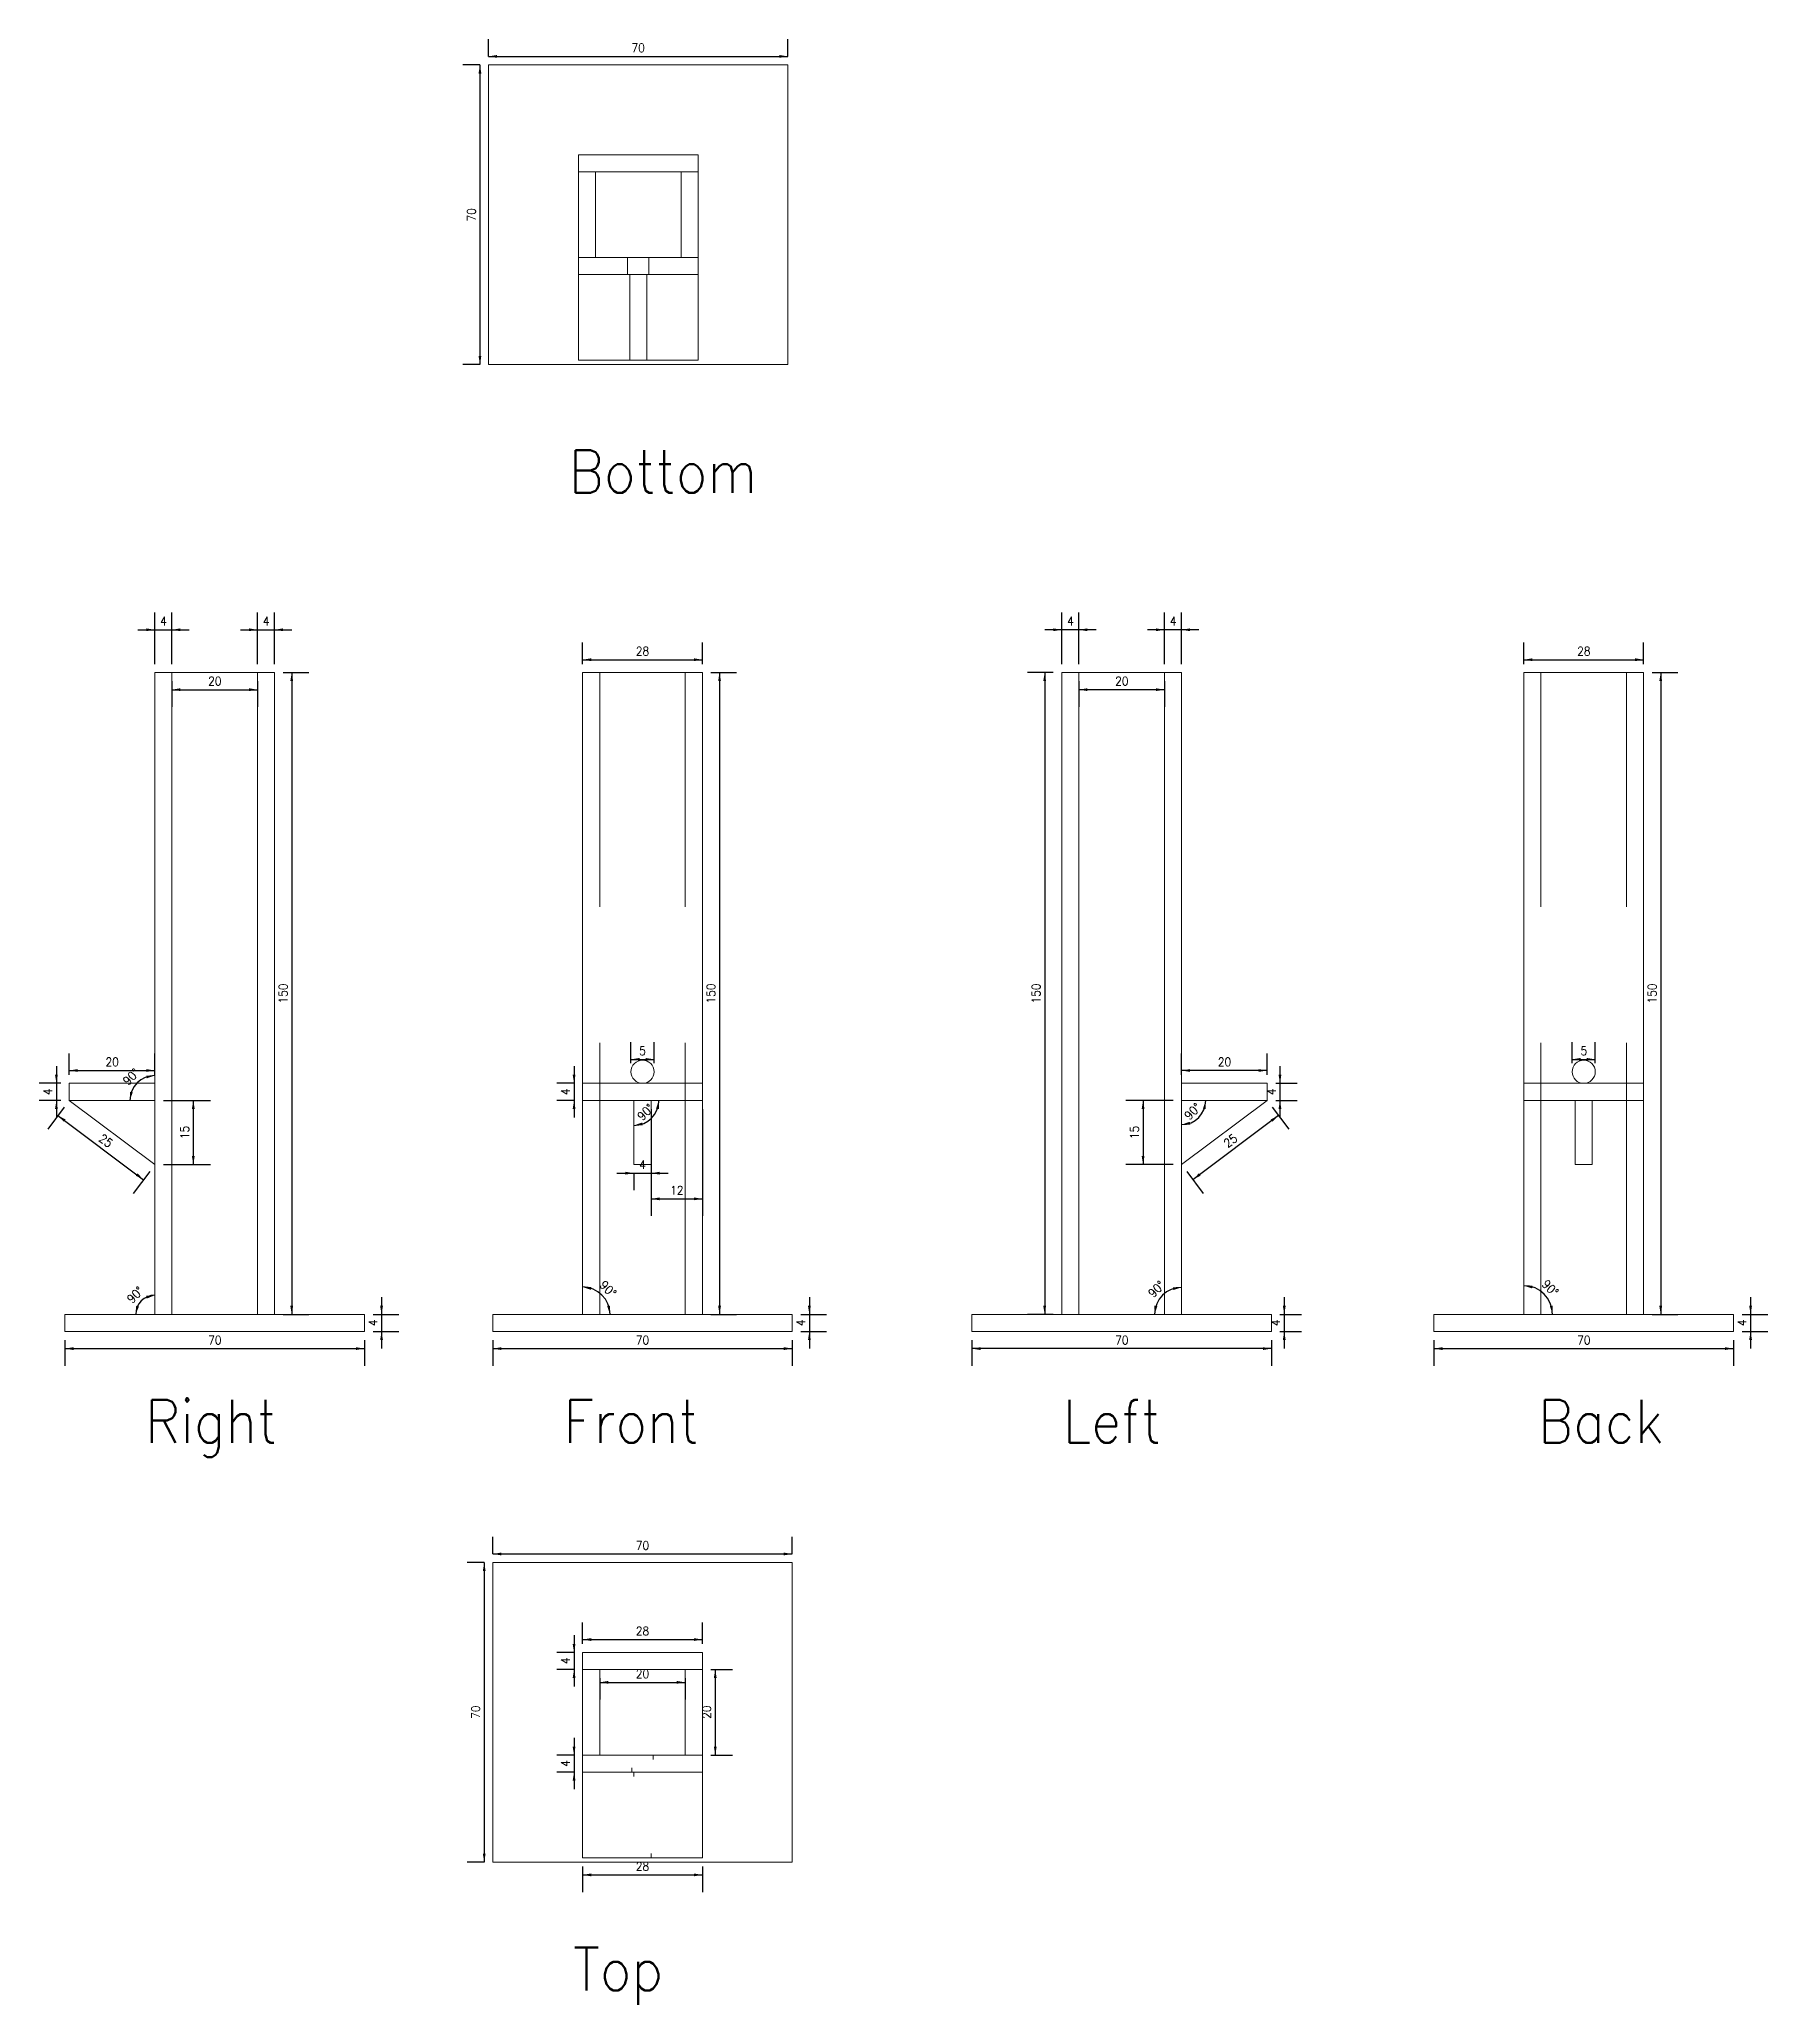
# Model space of a CAD drawing. Header units: centimetres. Extents: x -2.7 to 37.7, y -16.1 to 29.8.
import ezdxf

# ---------------------------------------------------------------- set-up
doc = ezdxf.new("R2010")
doc.units = ezdxf.units.CM
doc.linetypes.add('DASHED2', pattern=[9.525, 6.35, -3.175])
doc.linetypes.add('DOT2', pattern=[3.175, 0, -3.175])
doc.layers.get('0').update_dxf_attribs({"linetype": 'CONTINUOUS', "lineweight": 0})
doc.layers.add('maße', color=7, linetype='CONTINUOUS', lineweight=0)
doc.layers.add('text', color=7, linetype='CONTINUOUS', lineweight=0)
doc.styles.get("Standard").update_dxf_attribs({"font": 'STANDARD'})
doc.dimstyles.get("Standard").update_dxf_attribs({"dimtxt": 0.2, "dimasz": 0.2, "dimexe": 0.4, "dimexo": 0.2, "dimgap": 0.1, "dimtad": 0, "dimtoh": 1, "dimdec": 0, "dimlfac": 10, "dimzin": 1, "dimdsep": 46, "dimtxsty": 'STANDARD', "dimcen": 0.09, "dimadec": 0, "dimazin": 0, "dimtfac": 1, "dimtdec": 4, "dimtofl": 0, "dimtmove": 0, "dimatfit": 3, "dimfxl": 1, "dimtolj": 1, "dimtzin": 0, "dimarcsym": 0})

# ---------------------------------------------------------------- blocks, each defined once
blk = doc.blocks.new('*D1')
at = {"layer": 'maße', "color": 0, "linetype": 'ByBlock', "lineweight": -2}
for p, q in [((5.3, 0.4), (5.3, -0.8)), ((5.1, 0), (5.7, 0)), ((5.1, -0.4), (5.7, -0.4))]:
    blk.add_line(p, q, dxfattribs=at)
for points in [[(5.3, 0), (5.267, 0.2), (5.333, 0.2)], [(5.3, -0.4), (5.333, -0.6), (5.267, -0.6)]]:
    blk.add_solid(points, dxfattribs=at)
at = {"layer": 'maße', "color": 0, "linetype": 'CONTINUOUS', "lineweight": -2, "insert": (5.1, -0.2), "char_height": 0.2, "width": 0.11111, "attachment_point": 5, "rotation": 90}
blk.add_mtext('4', dxfattribs=at)
blk = doc.blocks.new('*D2')
at = {"layer": 'maße', "color": 0, "linetype": 'ByBlock', "lineweight": -2}
for p, q in [((-2.12, 4.84), (-2.504, 4.328)), ((-2.264, 4.648), (-0.264, 3.148)), ((-0.12, 3.34), (-0.504, 2.828))]:
    blk.add_line(p, q, dxfattribs=at)
for points in [[(-2.264, 4.648), (-2.084, 4.555), (-2.124, 4.501)], [(-0.264, 3.148), (-0.444, 3.241), (-0.404, 3.295)]]:
    blk.add_solid(points, dxfattribs=at)
at = {"layer": 'maße', "color": 0, "linetype": 'CONTINUOUS', "lineweight": -2, "insert": (-1.144, 4.058), "char_height": 0.2, "width": 0.24444, "attachment_point": 5, "rotation": 323.1301}
blk.add_mtext('25', dxfattribs=at)
blk = doc.blocks.new('*D3')
at = {"layer": 'maße', "color": 0, "linetype": 'ByBlock', "lineweight": -2}
for p, q in [((-2, 5.6), (-2, 6.1)), ((0, 5.6), (0, 6.1)), ((-2, 5.7), (0, 5.7))]:
    blk.add_line(p, q, dxfattribs=at)
for points in [[(-2, 5.7), (-1.8, 5.733), (-1.8, 5.667)], [(0, 5.7), (-0.2, 5.667), (-0.2, 5.733)]]:
    blk.add_solid(points, dxfattribs=at)
at = {"layer": 'maße', "color": 0, "linetype": 'CONTINUOUS', "lineweight": -2, "insert": (-1, 5.9), "char_height": 0.2, "width": 0.24444, "attachment_point": 5}
blk.add_mtext('20', dxfattribs=at)
blk = doc.blocks.new('*D4')
at = {"layer": 'maße', "color": 0, "linetype": 'ByBlock', "lineweight": -2}
for p, q in [((-2.3, 5.8), (-2.3, 4.6)), ((-2.2, 5.4), (-2.7, 5.4)), ((-2.2, 5), (-2.7, 5))]:
    blk.add_line(p, q, dxfattribs=at)
for points in [[(-2.3, 5.4), (-2.333, 5.6), (-2.267, 5.6)], [(-2.3, 5), (-2.267, 4.8), (-2.333, 4.8)]]:
    blk.add_solid(points, dxfattribs=at)
at = {"layer": 'maße', "color": 0, "linetype": 'CONTINUOUS', "lineweight": -2, "insert": (-2.5, 5.2), "char_height": 0.2, "width": 0.11111, "attachment_point": 5, "rotation": 90}
blk.add_mtext('4', dxfattribs=at)
blk = doc.blocks.new('*D5')
at = {"layer": 'maße', "color": 0, "linetype": 'ByBlock', "lineweight": -2}
for p, q in [((0, 15.2), (0, 16.4)), ((0.4, 15.2), (0.4, 16.4)), ((-0.4, 16), (0.8, 16))]:
    blk.add_line(p, q, dxfattribs=at)
for points in [[(0, 16), (-0.2, 15.967), (-0.2, 16.033)], [(0.4, 16), (0.6, 16.033), (0.6, 15.967)]]:
    blk.add_solid(points, dxfattribs=at)
at = {"layer": 'maße', "color": 0, "linetype": 'CONTINUOUS', "lineweight": -2, "insert": (0.2, 16.2), "char_height": 0.2, "width": 0.11111, "attachment_point": 5}
blk.add_mtext('4', dxfattribs=at)
blk = doc.blocks.new('*D6')
at = {"layer": 'maße', "color": 0, "linetype": 'ByBlock', "lineweight": -2}
for p, q in [((2.4, 15.2), (2.4, 16.4)), ((2.8, 15.2), (2.8, 16.4)), ((2, 16), (3.2, 16))]:
    blk.add_line(p, q, dxfattribs=at)
for points in [[(2.4, 16), (2.2, 15.967), (2.2, 16.033)], [(2.8, 16), (3, 16.033), (3, 15.967)]]:
    blk.add_solid(points, dxfattribs=at)
at = {"layer": 'maße', "color": 0, "linetype": 'CONTINUOUS', "lineweight": -2, "insert": (2.6, 16.2), "char_height": 0.2, "width": 0.11111, "attachment_point": 5}
blk.add_mtext('4', dxfattribs=at)
blk = doc.blocks.new('*D7')
at = {"layer": 'maße', "color": 0, "linetype": 'ByBlock', "lineweight": -2}
for p, q in [((3, 15), (3.6, 15)), ((3.2, 15), (3.2, 0)), ((3, 0), (3.6, 0))]:
    blk.add_line(p, q, dxfattribs=at)
for points in [[(3.2, 15), (3.233, 14.8), (3.167, 14.8)], [(3.2, 0), (3.167, 0.2), (3.233, 0.2)]]:
    blk.add_solid(points, dxfattribs=at)
at = {"layer": 'maße', "color": 0, "linetype": 'CONTINUOUS', "lineweight": -2, "insert": (3, 7.5), "char_height": 0.2, "width": 0.35556, "attachment_point": 5, "rotation": 90}
blk.add_mtext('150', dxfattribs=at)
blk = doc.blocks.new('*D8')
at = {"layer": 'maße', "color": 0, "linetype": 'ByBlock', "lineweight": -2}
for p, q in [((0.4, 14.8), (0.4, 14.2)), ((2.4, 14.8), (2.4, 14.2)), ((0.4, 14.6), (2.4, 14.6))]:
    blk.add_line(p, q, dxfattribs=at)
for points in [[(0.4, 14.6), (0.6, 14.633), (0.6, 14.567)], [(2.4, 14.6), (2.2, 14.567), (2.2, 14.633)]]:
    blk.add_solid(points, dxfattribs=at)
at = {"layer": 'maße', "color": 0, "linetype": 'CONTINUOUS', "lineweight": -2, "insert": (1.4, 14.8), "char_height": 0.2, "width": 0.24444, "attachment_point": 5}
blk.add_mtext('20', dxfattribs=at)
blk = doc.blocks.new('*D9')
at = {"layer": 'maße', "color": 0, "linetype": 'ByBlock', "lineweight": -2}
for p, q in [((15.1, 0), (15.7, 0)), ((15.3, 0.4), (15.3, -0.8)), ((15.1, -0.4), (15.7, -0.4))]:
    blk.add_line(p, q, dxfattribs=at)
for points in [[(15.3, 0), (15.267, 0.2), (15.333, 0.2)], [(15.3, -0.4), (15.333, -0.6), (15.267, -0.6)]]:
    blk.add_solid(points, dxfattribs=at)
at = {"layer": 'maße', "color": 0, "linetype": 'CONTINUOUS', "lineweight": -2, "insert": (15.1, -0.2), "char_height": 0.2, "width": 0.11111, "attachment_point": 5, "rotation": 90}
blk.add_mtext('4', dxfattribs=at)
blk = doc.blocks.new('*D10')
at = {"layer": 'maße', "color": 0, "linetype": 'ByBlock', "lineweight": -2}
for p, q in [((10, 15.2), (10, 15.7)), ((12.8, 15.2), (12.8, 15.7)), ((10, 15.3), (12.8, 15.3))]:
    blk.add_line(p, q, dxfattribs=at)
for points in [[(10, 15.3), (10.2, 15.333), (10.2, 15.267)], [(12.8, 15.3), (12.6, 15.267), (12.6, 15.333)]]:
    blk.add_solid(points, dxfattribs=at)
at = {"layer": 'maße', "color": 0, "linetype": 'CONTINUOUS', "lineweight": -2, "insert": (11.4, 15.5), "char_height": 0.2, "width": 0.24444, "attachment_point": 5}
blk.add_mtext('28', dxfattribs=at)
blk = doc.blocks.new('*D11')
at = {"layer": 'maße', "color": 0, "linetype": 'ByBlock', "lineweight": -2}
for p, q in [((13, 15), (13.6, 15)), ((13.2, 15), (13.2, 0)), ((13, 0), (13.6, 0))]:
    blk.add_line(p, q, dxfattribs=at)
for points in [[(13.2, 15), (13.233, 14.8), (13.167, 14.8)], [(13.2, 0), (13.167, 0.2), (13.233, 0.2)]]:
    blk.add_solid(points, dxfattribs=at)
at = {"layer": 'maße', "color": 0, "linetype": 'CONTINUOUS', "lineweight": -2, "insert": (13, 7.5), "char_height": 0.2, "width": 0.35556, "attachment_point": 5, "rotation": 90}
blk.add_mtext('150', dxfattribs=at)
blk = doc.blocks.new('*D12')
at = {"layer": 'maße', "color": 0, "linetype": 'ByBlock', "lineweight": -2}
for p, q in [((9.8, 5.8), (9.8, 4.6)), ((9.8, 5.4), (9.4, 5.4)), ((9.8, 5), (9.4, 5))]:
    blk.add_line(p, q, dxfattribs=at)
for points in [[(9.8, 5.4), (9.767, 5.6), (9.833, 5.6)], [(9.8, 5), (9.833, 4.8), (9.767, 4.8)]]:
    blk.add_solid(points, dxfattribs=at)
at = {"layer": 'maße', "color": 0, "linetype": 'CONTINUOUS', "lineweight": -2, "insert": (9.6, 5.2), "char_height": 0.2, "width": 0.11111, "attachment_point": 5, "rotation": 90}
blk.add_mtext('4', dxfattribs=at)
blk = doc.blocks.new('*D13')
at = {"layer": 'maße', "color": 0, "linetype": 'ByBlock', "lineweight": -2}
for p, q in [((11.13, 5.87), (11.13, 6.36)), ((11.67, 5.87), (11.67, 6.36)), ((11.13, 5.96), (11.67, 5.96))]:
    blk.add_line(p, q, dxfattribs=at)
for points in [[(11.13, 5.96), (11.33, 5.993), (11.33, 5.927)], [(11.67, 5.96), (11.47, 5.927), (11.47, 5.993)]]:
    blk.add_solid(points, dxfattribs=at)
at = {"layer": 'maße', "color": 0, "linetype": 'CONTINUOUS', "lineweight": -2, "insert": (11.4, 6.16), "char_height": 0.2, "width": 0.08889, "attachment_point": 5}
blk.add_mtext('5', dxfattribs=at)
blk = doc.blocks.new('*D14')
at = {"layer": 'maße', "color": 0, "linetype": 'ByBlock', "lineweight": -2}
for p, q in [((26.264, 4.648), (24.264, 3.148)), ((26.12, 4.84), (26.504, 4.328)), ((24.12, 3.34), (24.504, 2.828))]:
    blk.add_line(p, q, dxfattribs=at)
for points in [[(26.264, 4.648), (26.124, 4.501), (26.084, 4.555)], [(24.264, 3.148), (24.404, 3.295), (24.444, 3.241)]]:
    blk.add_solid(points, dxfattribs=at)
at = {"layer": 'maße', "color": 0, "linetype": 'CONTINUOUS', "lineweight": -2, "insert": (25.144, 4.058), "char_height": 0.2, "width": 0.24444, "attachment_point": 5, "rotation": 36.8699}
blk.add_mtext('25', dxfattribs=at)
blk = doc.blocks.new('*D15')
at = {"layer": 'maße', "color": 0, "linetype": 'ByBlock', "lineweight": -2}
for p, q in [((24, 5.6), (24, 6.1)), ((26, 5.6), (26, 6.1)), ((26, 5.7), (24, 5.7))]:
    blk.add_line(p, q, dxfattribs=at)
for points in [[(24, 5.7), (24.2, 5.733), (24.2, 5.667)], [(26, 5.7), (25.8, 5.667), (25.8, 5.733)]]:
    blk.add_solid(points, dxfattribs=at)
at = {"layer": 'maße', "color": 0, "linetype": 'CONTINUOUS', "lineweight": -2, "insert": (25, 5.9), "char_height": 0.2, "width": 0.24444, "attachment_point": 5}
blk.add_mtext('20', dxfattribs=at)
blk = doc.blocks.new('*D16')
at = {"layer": 'maße', "color": 0, "linetype": 'ByBlock', "lineweight": -2}
for p, q in [((26.3, 5.8), (26.3, 4.6)), ((26.2, 5.4), (26.7, 5.4)), ((26.2, 5), (26.7, 5))]:
    blk.add_line(p, q, dxfattribs=at)
for points in [[(26.3, 5.4), (26.267, 5.6), (26.333, 5.6)], [(26.3, 5), (26.333, 4.8), (26.267, 4.8)]]:
    blk.add_solid(points, dxfattribs=at)
at = {"layer": 'maße', "color": 0, "linetype": 'CONTINUOUS', "lineweight": -2, "insert": (26.1, 5.2), "char_height": 0.2, "width": 0.11111, "attachment_point": 5, "rotation": 90}
blk.add_mtext('4', dxfattribs=at)
blk = doc.blocks.new('*D17')
at = {"layer": 'maße', "color": 0, "linetype": 'ByBlock', "lineweight": -2}
for p, q in [((23.6, 15.2), (23.6, 16.4)), ((24, 15.2), (24, 16.4)), ((24.4, 16), (23.2, 16))]:
    blk.add_line(p, q, dxfattribs=at)
for points in [[(23.6, 16), (23.4, 15.967), (23.4, 16.033)], [(24, 16), (24.2, 16.033), (24.2, 15.967)]]:
    blk.add_solid(points, dxfattribs=at)
at = {"layer": 'maße', "color": 0, "linetype": 'CONTINUOUS', "lineweight": -2, "insert": (23.8, 16.2), "char_height": 0.2, "width": 0.11111, "attachment_point": 5}
blk.add_mtext('4', dxfattribs=at)
blk = doc.blocks.new('*D18')
at = {"layer": 'maße', "color": 0, "linetype": 'ByBlock', "lineweight": -2}
for p, q in [((21.2, 15.2), (21.2, 16.4)), ((21.6, 15.2), (21.6, 16.4)), ((22, 16), (20.8, 16))]:
    blk.add_line(p, q, dxfattribs=at)
for points in [[(21.2, 16), (21, 15.967), (21, 16.033)], [(21.6, 16), (21.8, 16.033), (21.8, 15.967)]]:
    blk.add_solid(points, dxfattribs=at)
at = {"layer": 'maße', "color": 0, "linetype": 'CONTINUOUS', "lineweight": -2, "insert": (21.4, 16.2), "char_height": 0.2, "width": 0.11111, "attachment_point": 5}
blk.add_mtext('4', dxfattribs=at)
blk = doc.blocks.new('*D19')
at = {"layer": 'maße', "color": 0, "linetype": 'ByBlock', "lineweight": -2}
for p, q in [((21, 15), (20.4, 15)), ((20.8, 15), (20.8, 0)), ((21, 0), (20.4, 0))]:
    blk.add_line(p, q, dxfattribs=at)
for points in [[(20.8, 15), (20.833, 14.8), (20.767, 14.8)], [(20.8, 0), (20.767, 0.2), (20.833, 0.2)]]:
    blk.add_solid(points, dxfattribs=at)
at = {"layer": 'maße', "color": 0, "linetype": 'CONTINUOUS', "lineweight": -2, "insert": (20.6, 7.5), "char_height": 0.2, "width": 0.35556, "attachment_point": 5, "rotation": 90}
blk.add_mtext('150', dxfattribs=at)
blk = doc.blocks.new('*D20')
at = {"layer": 'maße', "color": 0, "linetype": 'ByBlock', "lineweight": -2}
for p, q in [((21.6, 14.8), (21.6, 14.2)), ((23.6, 14.8), (23.6, 14.2)), ((23.6, 14.6), (21.6, 14.6))]:
    blk.add_line(p, q, dxfattribs=at)
for points in [[(21.6, 14.6), (21.8, 14.633), (21.8, 14.567)], [(23.6, 14.6), (23.4, 14.567), (23.4, 14.633)]]:
    blk.add_solid(points, dxfattribs=at)
at = {"layer": 'maße', "color": 0, "linetype": 'CONTINUOUS', "lineweight": -2, "insert": (22.6, 14.8), "char_height": 0.2, "width": 0.24444, "attachment_point": 5}
blk.add_mtext('20', dxfattribs=at)
blk = doc.blocks.new('*D21')
at = {"layer": 'maße', "color": 0, "linetype": 'ByBlock', "lineweight": -2}
for p, q in [((26.3, 0), (26.8, 0)), ((26.4, 0.4), (26.4, -0.8)), ((26.3, -0.4), (26.8, -0.4))]:
    blk.add_line(p, q, dxfattribs=at)
for points in [[(26.4, 0), (26.367, 0.2), (26.433, 0.2)], [(26.4, -0.4), (26.433, -0.6), (26.367, -0.6)]]:
    blk.add_solid(points, dxfattribs=at)
at = {"layer": 'maße', "color": 0, "linetype": 'CONTINUOUS', "lineweight": -2, "insert": (26.2, -0.2), "char_height": 0.2, "width": 0.11111, "attachment_point": 5, "rotation": 90}
blk.add_mtext('4', dxfattribs=at)
blk = doc.blocks.new('*D22')
at = {"layer": 'maße', "color": 0, "linetype": 'ByBlock', "lineweight": -2}
for p, q in [((37.1, 0), (37.7, 0)), ((37.3, 0.4), (37.3, -0.8)), ((37.1, -0.4), (37.7, -0.4))]:
    blk.add_line(p, q, dxfattribs=at)
for points in [[(37.3, 0), (37.267, 0.2), (37.333, 0.2)], [(37.3, -0.4), (37.333, -0.6), (37.267, -0.6)]]:
    blk.add_solid(points, dxfattribs=at)
at = {"layer": 'maße', "color": 0, "linetype": 'CONTINUOUS', "lineweight": -2, "insert": (37.1, -0.2), "char_height": 0.2, "width": 0.11111, "attachment_point": 5, "rotation": 90}
blk.add_mtext('4', dxfattribs=at)
blk = doc.blocks.new('*D23')
at = {"layer": 'maße', "color": 0, "linetype": 'ByBlock', "lineweight": -2}
for p, q in [((32, 15.2), (32, 15.7)), ((34.8, 15.2), (34.8, 15.7)), ((32, 15.3), (34.8, 15.3))]:
    blk.add_line(p, q, dxfattribs=at)
for points in [[(32, 15.3), (32.2, 15.333), (32.2, 15.267)], [(34.8, 15.3), (34.6, 15.267), (34.6, 15.333)]]:
    blk.add_solid(points, dxfattribs=at)
at = {"layer": 'maße', "color": 0, "linetype": 'CONTINUOUS', "lineweight": -2, "insert": (33.4, 15.5), "char_height": 0.2, "width": 0.24444, "attachment_point": 5}
blk.add_mtext('28', dxfattribs=at)
blk = doc.blocks.new('*D24')
at = {"layer": 'maße', "color": 0, "linetype": 'ByBlock', "lineweight": -2}
for p, q in [((35, 15), (35.6, 15)), ((35.2, 15), (35.2, 0)), ((35, 0), (35.6, 0))]:
    blk.add_line(p, q, dxfattribs=at)
for points in [[(35.2, 15), (35.233, 14.8), (35.167, 14.8)], [(35.2, 0), (35.167, 0.2), (35.233, 0.2)]]:
    blk.add_solid(points, dxfattribs=at)
at = {"layer": 'maße', "color": 0, "linetype": 'CONTINUOUS', "lineweight": -2, "insert": (35, 7.5), "char_height": 0.2, "width": 0.35556, "attachment_point": 5, "rotation": 90}
blk.add_mtext('150', dxfattribs=at)
blk = doc.blocks.new('*D25')
at = {"layer": 'maße', "color": 0, "linetype": 'ByBlock', "lineweight": -2}
for p, q in [((33.13, 5.87), (33.13, 6.36)), ((33.67, 5.87), (33.67, 6.36)), ((33.13, 5.96), (33.67, 5.96))]:
    blk.add_line(p, q, dxfattribs=at)
for points in [[(33.13, 5.96), (33.33, 5.993), (33.33, 5.927)], [(33.67, 5.96), (33.47, 5.927), (33.47, 5.993)]]:
    blk.add_solid(points, dxfattribs=at)
at = {"layer": 'maße', "color": 0, "linetype": 'CONTINUOUS', "lineweight": -2, "insert": (33.4, 6.16), "char_height": 0.2, "width": 0.08889, "attachment_point": 5}
blk.add_mtext('5', dxfattribs=at)
blk = doc.blocks.new('*D26')
at = {"layer": 'maße', "color": 0, "linetype": 'ByBlock', "lineweight": -2}
for p, q in [((0.2, 5), (1.3, 5)), ((0.9, 5), (0.9, 3.5)), ((0.2, 3.5), (1.3, 3.5))]:
    blk.add_line(p, q, dxfattribs=at)
for points in [[(0.9, 5), (0.933, 4.8), (0.867, 4.8)], [(0.9, 3.5), (0.867, 3.7), (0.933, 3.7)]]:
    blk.add_solid(points, dxfattribs=at)
at = {"layer": 'maße', "color": 0, "linetype": 'CONTINUOUS', "lineweight": -2, "insert": (0.7, 4.25), "char_height": 0.2, "width": 0.2, "attachment_point": 5, "rotation": 90}
blk.add_mtext('15', dxfattribs=at)
blk = doc.blocks.new('*D27')
at = {"layer": 'maße', "color": 0, "linetype": 'ByBlock', "lineweight": -2}
for p, q in [((23.8, 5), (22.7, 5)), ((23.1, 5), (23.1, 3.5)), ((23.8, 3.5), (22.7, 3.5))]:
    blk.add_line(p, q, dxfattribs=at)
for points in [[(23.1, 5), (23.133, 4.8), (23.067, 4.8)], [(23.1, 3.5), (23.067, 3.7), (23.133, 3.7)]]:
    blk.add_solid(points, dxfattribs=at)
at = {"layer": 'maße', "color": 0, "linetype": 'CONTINUOUS', "lineweight": -2, "insert": (22.9, 4.25), "char_height": 0.2, "width": 0.2, "attachment_point": 5, "rotation": 90}
blk.add_mtext('15', dxfattribs=at)
blk = doc.blocks.new('*D28')
at = {"layer": 'maße', "color": 0, "linetype": 'ByBlock', "lineweight": -2}
blk.add_arc((24, 5), 0.566, 270, 0, dxfattribs=at)
for points in [[(24.566, 5), (24.563, 4.797), (24.498, 4.809)], [(24, 4.434), (24.191, 4.502), (24.203, 4.437)]]:
    blk.add_solid(points, dxfattribs=at)
at = {"layer": 'maße', "color": 0, "linetype": 'CONTINUOUS', "lineweight": -2, "insert": (24.329, 4.671), "char_height": 0.2, "width": 0.37778, "attachment_point": 8, "rotation": 45}
blk.add_mtext('90%%D', dxfattribs=at)
blk = doc.blocks.new('*D29')
at = {"layer": 'maße', "color": 0, "linetype": 'ByBlock', "lineweight": -2}
blk.add_arc((0, 5), 0.583, 90, 180, dxfattribs=at)
for points in [[(0, 5.583), (-0.191, 5.516), (-0.203, 5.582)], [(-0.583, 5), (-0.582, 5.203), (-0.516, 5.191)]]:
    blk.add_solid(points, dxfattribs=at)
at = {"layer": 'maße', "color": 0, "linetype": 'CONTINUOUS', "lineweight": -2, "insert": (-0.483, 5.483), "char_height": 0.2, "width": 0.37778, "attachment_point": 8, "rotation": 45}
blk.add_mtext('90%%D', dxfattribs=at)
blk = doc.blocks.new('*D30')
at = {"layer": 'maße', "color": 0, "linetype": 'ByBlock', "lineweight": -2}
blk.add_arc((0, 0), 0.447, 90, 180, dxfattribs=at)
for points in [[(-0.447, 0), (-0.435, 0.202), (-0.37, 0.188)], [(0, 0.447), (-0.188, 0.37), (-0.202, 0.435)]]:
    blk.add_solid(points, dxfattribs=at)
at = {"layer": 'maße', "color": 0, "linetype": 'CONTINUOUS', "lineweight": -2, "insert": (-0.387, 0.387), "char_height": 0.2, "width": 0.37778, "attachment_point": 8, "rotation": 45}
blk.add_mtext('90%%D', dxfattribs=at)
blk = doc.blocks.new('*D31')
at = {"layer": 'maße', "color": 0, "linetype": 'ByBlock', "lineweight": -2}
blk.add_arc((10, 0), 0.64, 0, 90, dxfattribs=at)
for points in [[(10, 0.64), (10.203, 0.642), (10.192, 0.576)], [(10.64, 0), (10.576, 0.192), (10.642, 0.203)]]:
    blk.add_solid(points, dxfattribs=at)
at = {"layer": 'maße', "color": 0, "linetype": 'CONTINUOUS', "lineweight": -2, "insert": (10.523, 0.523), "char_height": 0.2, "width": 0.37778, "attachment_point": 8, "rotation": 315}
blk.add_mtext('90%%D', dxfattribs=at)
blk = doc.blocks.new('*D32')
at = {"layer": 'maße', "color": 0, "linetype": 'ByBlock', "lineweight": -2}
blk.add_arc((24, 0), 0.632, 90, 180, dxfattribs=at)
for points in [[(24, 0.632), (23.808, 0.568), (23.797, 0.634)], [(23.368, 0), (23.366, 0.203), (23.432, 0.192)]]:
    blk.add_solid(points, dxfattribs=at)
at = {"layer": 'maße', "color": 0, "linetype": 'CONTINUOUS', "lineweight": -2, "insert": (23.482, 0.518), "char_height": 0.2, "width": 0.37778, "attachment_point": 8, "rotation": 45}
blk.add_mtext('90%%D', dxfattribs=at)
blk = doc.blocks.new('*D33')
at = {"layer": 'maße', "color": 0, "linetype": 'ByBlock', "lineweight": -2}
blk.add_arc((32, 0), 0.671, 0, 90, dxfattribs=at)
for points in [[(32, 0.671), (32.203, 0.674), (32.193, 0.608)], [(32.671, 0), (32.608, 0.193), (32.674, 0.203)]]:
    blk.add_solid(points, dxfattribs=at)
at = {"layer": 'maße', "color": 0, "linetype": 'CONTINUOUS', "lineweight": -2, "insert": (32.545, 0.545), "char_height": 0.2, "width": 0.37778, "attachment_point": 8, "rotation": 315}
blk.add_mtext('90%%D', dxfattribs=at)
blk = doc.blocks.new('*D34')
at = {"layer": 'maße', "color": 0, "linetype": 'ByBlock', "lineweight": -2}
blk.add_arc((11.2, 5), 0.583, 270, 0, dxfattribs=at)
for points in [[(11.783, 5), (11.782, 4.797), (11.716, 4.809)], [(11.2, 4.417), (11.391, 4.484), (11.403, 4.418)]]:
    blk.add_solid(points, dxfattribs=at)
at = {"layer": 'maße', "color": 0, "linetype": 'CONTINUOUS', "lineweight": -2, "insert": (11.542, 4.658), "char_height": 0.2, "width": 0.37778, "attachment_point": 8, "rotation": 45}
blk.add_mtext('90%%D', dxfattribs=at)
blk = doc.blocks.new('*D35')
at = {"layer": 'maße', "color": 0, "linetype": 'ByBlock', "lineweight": -2}
for p, q in [((7.9, -5.6), (7.9, -5.2)), ((14.9, -5.6), (14.9, -5.2)), ((7.9, -5.6), (14.9, -5.6))]:
    blk.add_line(p, q, dxfattribs=at)
for points in [[(7.9, -5.6), (8.1, -5.567), (8.1, -5.633)], [(14.9, -5.6), (14.7, -5.633), (14.7, -5.567)]]:
    blk.add_solid(points, dxfattribs=at)
at = {"layer": 'maße', "color": 0, "linetype": 'CONTINUOUS', "lineweight": -2, "insert": (11.4, -5.4), "char_height": 0.2, "width": 0.24444, "attachment_point": 5}
blk.add_mtext('70', dxfattribs=at)
blk = doc.blocks.new('*D36')
at = {"layer": 'maße', "color": 0, "linetype": 'ByBlock', "lineweight": -2}
for p, q in [((7.7, -5.8), (7.3, -5.8)), ((7.7, -5.8), (7.7, -12.8)), ((7.7, -12.8), (7.3, -12.8))]:
    blk.add_line(p, q, dxfattribs=at)
for points in [[(7.7, -5.8), (7.733, -6), (7.667, -6)], [(7.7, -12.8), (7.667, -12.6), (7.733, -12.6)]]:
    blk.add_solid(points, dxfattribs=at)
at = {"layer": 'maße', "color": 0, "linetype": 'CONTINUOUS', "lineweight": -2, "insert": (7.5, -9.3), "char_height": 0.2, "width": 0.24444, "attachment_point": 5, "rotation": 90}
blk.add_mtext('70', dxfattribs=at)
blk = doc.blocks.new('*D37')
at = {"layer": 'maße', "color": 0, "linetype": 'ByBlock', "lineweight": -2}
for p, q in [((10, -7.7), (10, -7.2)), ((12.8, -7.7), (12.8, -7.2)), ((10, -7.6), (12.8, -7.6))]:
    blk.add_line(p, q, dxfattribs=at)
for points in [[(10, -7.6), (10.2, -7.567), (10.2, -7.633)], [(12.8, -7.6), (12.6, -7.633), (12.6, -7.567)]]:
    blk.add_solid(points, dxfattribs=at)
at = {"layer": 'maße', "color": 0, "linetype": 'CONTINUOUS', "lineweight": -2, "insert": (11.4, -7.4), "char_height": 0.2, "width": 0.24444, "attachment_point": 5}
blk.add_mtext('28', dxfattribs=at)
blk = doc.blocks.new('*D38')
at = {"layer": 'maße', "color": 0, "linetype": 'ByBlock', "lineweight": -2}
for p, q in [((9.8, -7.5), (9.8, -8.7)), ((9.8, -7.9), (9.4, -7.9)), ((9.8, -8.3), (9.4, -8.3))]:
    blk.add_line(p, q, dxfattribs=at)
for points in [[(9.8, -7.9), (9.767, -7.7), (9.833, -7.7)], [(9.8, -8.3), (9.833, -8.5), (9.767, -8.5)]]:
    blk.add_solid(points, dxfattribs=at)
at = {"layer": 'maße', "color": 0, "linetype": 'CONTINUOUS', "lineweight": -2, "insert": (9.6, -8.1), "char_height": 0.2, "width": 0.11111, "attachment_point": 5, "rotation": 90}
blk.add_mtext('4', dxfattribs=at)
blk = doc.blocks.new('*D39')
at = {"layer": 'maße', "color": 0, "linetype": 'ByBlock', "lineweight": -2}
for p, q in [((9.8, -9.9), (9.8, -11.1)), ((9.8, -10.3), (9.4, -10.3)), ((9.8, -10.7), (9.4, -10.7))]:
    blk.add_line(p, q, dxfattribs=at)
for points in [[(9.8, -10.3), (9.767, -10.1), (9.833, -10.1)], [(9.8, -10.7), (9.833, -10.9), (9.767, -10.9)]]:
    blk.add_solid(points, dxfattribs=at)
at = {"layer": 'maße', "color": 0, "linetype": 'CONTINUOUS', "lineweight": -2, "insert": (9.6, -10.5), "char_height": 0.2, "width": 0.11111, "attachment_point": 5, "rotation": 90}
blk.add_mtext('4', dxfattribs=at)
blk = doc.blocks.new('*D40')
at = {"layer": 'maße', "color": 0, "linetype": 'ByBlock', "lineweight": -2}
for p, q in [((13, -8.3), (13.5, -8.3)), ((13.1, -8.3), (13.1, -10.3)), ((13, -10.3), (13.5, -10.3))]:
    blk.add_line(p, q, dxfattribs=at)
for points in [[(13.1, -8.3), (13.133, -8.5), (13.067, -8.5)], [(13.1, -10.3), (13.067, -10.1), (13.133, -10.1)]]:
    blk.add_solid(points, dxfattribs=at)
at = {"layer": 'maße', "color": 0, "linetype": 'CONTINUOUS', "lineweight": -2, "insert": (12.9, -9.3), "char_height": 0.2, "width": 0.24444, "attachment_point": 5, "rotation": 90}
blk.add_mtext('20', dxfattribs=at)
blk = doc.blocks.new('*D41')
at = {"layer": 'maße', "color": 0, "linetype": 'ByBlock', "lineweight": -2}
for p, q in [((10, -12.9), (10, -13.5)), ((10, -13.1), (12.8, -13.1)), ((12.8, -12.9), (12.8, -13.5))]:
    blk.add_line(p, q, dxfattribs=at)
for points in [[(10, -13.1), (10.2, -13.067), (10.2, -13.133)], [(12.8, -13.1), (12.6, -13.133), (12.6, -13.067)]]:
    blk.add_solid(points, dxfattribs=at)
at = {"layer": 'maße', "color": 0, "linetype": 'CONTINUOUS', "lineweight": -2, "insert": (11.4, -12.9), "char_height": 0.2, "width": 0.24444, "attachment_point": 5}
blk.add_mtext('28', dxfattribs=at)
blk = doc.blocks.new('*D42')
at = {"layer": 'maße', "color": 0, "linetype": 'ByBlock', "lineweight": -2}
for p, q in [((10.4, -8.5), (10.4, -9)), ((10.4, -8.6), (12.4, -8.6)), ((12.4, -8.5), (12.4, -9))]:
    blk.add_line(p, q, dxfattribs=at)
for points in [[(10.4, -8.6), (10.6, -8.567), (10.6, -8.633)], [(12.4, -8.6), (12.2, -8.633), (12.2, -8.567)]]:
    blk.add_solid(points, dxfattribs=at)
at = {"layer": 'maße', "color": 0, "linetype": 'CONTINUOUS', "lineweight": -2, "insert": (11.4, -8.4), "char_height": 0.2, "width": 0.24444, "attachment_point": 5}
blk.add_mtext('20', dxfattribs=at)
blk = doc.blocks.new('*D43')
at = {"layer": 'maße', "color": 0, "linetype": 'ByBlock', "lineweight": -2}
for p, q in [((7.8, 29.4), (7.8, 29.8)), ((7.8, 29.4), (14.8, 29.4)), ((14.8, 29.4), (14.8, 29.8))]:
    blk.add_line(p, q, dxfattribs=at)
for points in [[(7.8, 29.4), (8, 29.433), (8, 29.367)], [(14.8, 29.4), (14.6, 29.367), (14.6, 29.433)]]:
    blk.add_solid(points, dxfattribs=at)
at = {"layer": 'maße', "color": 0, "linetype": 'CONTINUOUS', "lineweight": -2, "insert": (11.3, 29.6), "char_height": 0.2, "width": 0.24444, "attachment_point": 5}
blk.add_mtext('70', dxfattribs=at)
blk = doc.blocks.new('*D44')
at = {"layer": 'maße', "color": 0, "linetype": 'ByBlock', "lineweight": -2}
for p, q in [((7.6, 29.2), (7.2, 29.2)), ((7.6, 29.2), (7.6, 22.2)), ((7.6, 22.2), (7.2, 22.2))]:
    blk.add_line(p, q, dxfattribs=at)
for points in [[(7.6, 29.2), (7.633, 29), (7.567, 29)], [(7.6, 22.2), (7.567, 22.4), (7.633, 22.4)]]:
    blk.add_solid(points, dxfattribs=at)
at = {"layer": 'maße', "color": 0, "linetype": 'CONTINUOUS', "lineweight": -2, "insert": (7.4, 25.7), "char_height": 0.2, "width": 0.24444, "attachment_point": 5, "rotation": 90}
blk.add_mtext('70', dxfattribs=at)
blk = doc.blocks.new('*D45')
at = {"layer": 'maße', "color": 0, "linetype": 'ByBlock', "lineweight": -2}
for p, q in [((-2.1, -0.6), (-2.1, -1.2)), ((-2.1, -0.8), (4.9, -0.8)), ((4.9, -0.6), (4.9, -1.2))]:
    blk.add_line(p, q, dxfattribs=at)
for points in [[(-2.1, -0.8), (-1.9, -0.767), (-1.9, -0.833)], [(4.9, -0.8), (4.7, -0.833), (4.7, -0.767)]]:
    blk.add_solid(points, dxfattribs=at)
at = {"layer": 'maße', "color": 0, "linetype": 'CONTINUOUS', "lineweight": -2, "insert": (1.4, -0.6), "char_height": 0.2, "width": 0.24444, "attachment_point": 5}
blk.add_mtext('70', dxfattribs=at)
blk = doc.blocks.new('*D46')
at = {"layer": 'maße', "color": 0, "linetype": 'ByBlock', "lineweight": -2}
for p, q in [((29.9, -0.6), (29.9, -1.2)), ((29.9, -0.8), (36.9, -0.8)), ((36.9, -0.6), (36.9, -1.2))]:
    blk.add_line(p, q, dxfattribs=at)
for points in [[(29.9, -0.8), (30.1, -0.767), (30.1, -0.833)], [(36.9, -0.8), (36.7, -0.833), (36.7, -0.767)]]:
    blk.add_solid(points, dxfattribs=at)
at = {"layer": 'maße', "color": 0, "linetype": 'CONTINUOUS', "lineweight": -2, "insert": (33.4, -0.6), "char_height": 0.2, "width": 0.24444, "attachment_point": 5}
blk.add_mtext('70', dxfattribs=at)
blk = doc.blocks.new('*D47')
at = {"layer": 'maße', "color": 0, "linetype": 'ByBlock', "lineweight": -2}
for p, q in [((19.1, -0.6), (19.1, -1.2)), ((26.1, -0.8), (19.1, -0.8)), ((26.1, -0.6), (26.1, -1.2))]:
    blk.add_line(p, q, dxfattribs=at)
for points in [[(19.1, -0.8), (19.3, -0.767), (19.3, -0.833)], [(26.1, -0.8), (25.9, -0.833), (25.9, -0.767)]]:
    blk.add_solid(points, dxfattribs=at)
at = {"layer": 'maße', "color": 0, "linetype": 'CONTINUOUS', "lineweight": -2, "insert": (22.6, -0.6), "char_height": 0.2, "width": 0.24444, "attachment_point": 5}
blk.add_mtext('70', dxfattribs=at)
blk = doc.blocks.new('*D48')
at = {"layer": 'maße', "color": 0, "linetype": 'ByBlock', "lineweight": -2}
for p, q in [((7.9, -0.6), (7.9, -1.2)), ((7.9, -0.8), (14.9, -0.8)), ((14.9, -0.6), (14.9, -1.2))]:
    blk.add_line(p, q, dxfattribs=at)
for points in [[(7.9, -0.8), (8.1, -0.767), (8.1, -0.833)], [(14.9, -0.8), (14.7, -0.833), (14.7, -0.767)]]:
    blk.add_solid(points, dxfattribs=at)
at = {"layer": 'maße', "color": 0, "linetype": 'CONTINUOUS', "lineweight": -2, "insert": (11.4, -0.6), "char_height": 0.2, "width": 0.24444, "attachment_point": 5}
blk.add_mtext('70', dxfattribs=at)
blk = doc.blocks.new('*D49')
at = {"layer": 'maße', "color": 0, "linetype": 'ByBlock', "lineweight": -2}
for p, q in [((11.6, 4.8), (11.6, 2.3)), ((12.8, 4.8), (12.8, 2.3)), ((11.6, 2.7), (12.8, 2.7))]:
    blk.add_line(p, q, dxfattribs=at)
for points in [[(11.6, 2.7), (11.8, 2.733), (11.8, 2.667)], [(12.8, 2.7), (12.6, 2.667), (12.6, 2.733)]]:
    blk.add_solid(points, dxfattribs=at)
at = {"layer": 'maße', "color": 0, "linetype": 'CONTINUOUS', "lineweight": -2, "insert": (12.2, 2.9), "char_height": 0.2, "width": 0.2, "attachment_point": 5}
blk.add_mtext('12', dxfattribs=at)
blk = doc.blocks.new('*D50')
at = {"layer": 'maße', "color": 0, "linetype": 'ByBlock', "lineweight": -2}
for p, q in [((10.8, 3.3), (12, 3.3)), ((11.2, 3.3), (11.2, 2.9)), ((11.6, 3.3), (11.6, 2.9))]:
    blk.add_line(p, q, dxfattribs=at)
for points in [[(11.2, 3.3), (11, 3.267), (11, 3.333)], [(11.6, 3.3), (11.8, 3.333), (11.8, 3.267)]]:
    blk.add_solid(points, dxfattribs=at)
at = {"layer": 'maße', "color": 0, "linetype": 'CONTINUOUS', "lineweight": -2, "insert": (11.4, 3.5), "char_height": 0.2, "width": 0.11111, "attachment_point": 5}
blk.add_mtext('4', dxfattribs=at)

msp = doc.modelspace()

# ---------------------------------------------------------------- linework, layer by layer
for p, q in [((14.8, 29.2), (7.8, 29.2)), ((7.8, 29.2), (7.8, 22.2)), ((14.8, 22.2), (14.8, 29.2)), ((7.8, 22.2), (14.8, 22.2)), ((2.8, 15), (0, 15)), ((0, 0), (0, 15)), ((0, 15), (0.4, 15)), ((0, 15), (0.4, 15)), ((0.4, 0), (0.4, 15)), ((2.4, 0), (2.4, 15)), ((2.4, 15), (2.8, 15)), ((2.4, 15), (2.8, 15)), ((2.8, 0), (2.8, 15)), ((12.8, 15), (10, 15)), ((10, 0), (10, 15)), ((10, 15), (10.4, 15)), ((10, 15), (10.4, 15)), ((12.4, 15), (12.8, 15)), ((12.4, 15), (12.8, 15)), ((12.8, 0), (12.8, 15)), ((21.2, 0), (21.2, 15)), ((21.2, 15), (24, 15)), ((21.6, 15), (21.2, 15)), ((21.6, 15), (21.2, 15)), ((21.6, 0), (21.6, 15)), ((23.6, 0), (23.6, 15)), ((24, 15), (23.6, 15)), ((24, 15), (23.6, 15)), ((24, 0), (24, 15)), ((34.8, 15), (32, 15)), ((32, 0), (32, 15)), ((32, 15), (32.4, 15)), ((32, 15), (32.4, 15)), ((34.4, 15), (34.8, 15)), ((34.4, 15), (34.8, 15)), ((34.8, 0), (34.8, 15)), ((-2, 5), (-2, 5.4)), ((-2, 5.4), (0, 5.4)), ((0, 5.4), (0, 5)), ((0, 5.4), (0, 5)), ((10, 5.4), (10, 5)), ((10, 5.4), (10, 5)), ((12.8, 5.4), (10, 5.4)), ((26, 5.4), (24, 5.4)), ((24, 5.4), (24, 5)), ((24, 5.4), (24, 5)), ((26, 5), (26, 5.4)), ((32, 5.4), (32, 5)), ((32, 5.4), (32, 5)), ((0, 5), (-2, 5)), ((0, 3.5), (-2, 5)), ((0, 5), (0, 3.5)), ((0, 5), (0, 3.5)), ((0, 3.5), (0, 5)), ((10, 5), (10, 3.5)), ((10, 5), (10, 3.5)), ((10, 3.5), (10, 5)), ((10, 5), (12.8, 5)), ((11.2, 3.5), (11.2, 5)), ((11.6, 3.5), (11.6, 5)), ((24, 5), (26, 5)), ((24, 5), (24, 3.5)), ((24, 3.5), (26, 5)), ((24, 5), (24, 3.5)), ((24, 3.5), (24, 5)), ((32, 5), (32, 3.5)), ((32, 5), (32, 3.5)), ((32, 3.5), (32, 5)), ((11.2, 3.5), (11.6, 3.5)), ((-2.1, 0), (0, 0)), ((0, 0), (-2.1, 0)), ((-2.1, 0), (-2.1, -0.4)), ((4.9, 0), (-2.1, 0)), ((0, 0), (2.8, 0)), ((0, 0), (0.4, 0)), ((4.9, -0.4), (4.9, 0)), ((7.9, 0), (10, 0)), ((10, 0), (7.9, 0)), ((7.9, 0), (7.9, -0.4)), ((14.9, 0), (7.9, 0)), ((10, 0), (12.8, 0)), ((10, 0), (10.4, 0)), ((10, 0), (10.4, 0)), ((12.4, 0), (12.8, 0)), ((14.9, -0.4), (14.9, 0)), ((19.1, -0.4), (19.1, 0)), ((19.1, 0), (26.1, 0)), ((24, 0), (21.2, 0)), ((21.6, 0), (21.2, 0)), ((24, 0), (23.6, 0)), ((26.1, 0), (24, 0)), ((24, 0), (26.1, 0)), ((26.1, 0), (26.1, -0.4)), ((29.9, 0), (32, 0)), ((32, 0), (29.9, 0)), ((29.9, 0), (29.9, -0.4)), ((36.9, 0), (29.9, 0)), ((32, 0), (34.8, 0)), ((32, 0), (32.4, 0)), ((32, 0), (32.4, 0)), ((34.4, 0), (34.8, 0)), ((36.9, -0.4), (36.9, 0)), ((-2.1, -0.4), (4.9, -0.4)), ((0, 0), (0.4, 0)), ((2.4, 0), (2.8, 0)), ((7.9, -0.4), (14.9, -0.4)), ((26.1, -0.4), (19.1, -0.4)), ((24, 0), (23.6, 0)), ((29.9, -0.4), (36.9, -0.4)), ((14.9, -5.8), (7.9, -5.8)), ((7.9, -5.8), (7.9, -12.8)), ((14.9, -12.8), (14.9, -5.8)), ((10, -7.9), (12.8, -7.9)), ((10, -8.3), (10, -7.9)), ((12.8, -7.9), (12.8, -8.3)), ((12.8, -8.3), (10, -8.3)), ((10, -8.3), (10.4, -8.3)), ((10, -10.3), (10, -8.3)), ((10.4, -8.3), (10.4, -10.3)), ((12.8, -8.3), (12.4, -8.3)), ((12.4, -8.3), (12.4, -10.3)), ((12.8, -10.3), (12.8, -8.3)), ((10.4, -10.3), (10, -10.3)), ((10, -10.3), (12.8, -10.3)), ((10, -10.7), (10, -10.3)), ((12.4, -10.3), (12.8, -10.3)), ((12.8, -10.3), (12.8, -10.7)), ((12.8, -10.7), (10, -10.7)), ((10, -10.7), (10, -12.7)), ((12.8, -10.7), (10, -10.7)), ((12.8, -12.7), (12.8, -10.7)), ((7.9, -12.8), (14.9, -12.8)), ((10, -12.7), (12.8, -12.7))]:
    msp.add_line(p, q)
at = {"linetype": 'DASHED2'}
for p, q in [((9.9, 27.1), (12.7, 27.1)), ((9.9, 26.7), (9.9, 27.1)), ((12.7, 26.7), (9.9, 26.7)), ((9.9, 26.7), (10.3, 26.7)), ((9.9, 24.7), (9.9, 26.7)), ((10.3, 26.7), (10.3, 24.7)), ((12.7, 26.7), (12.3, 26.7)), ((12.3, 26.7), (12.3, 24.7)), ((12.7, 27.1), (12.7, 26.7)), ((12.7, 24.7), (12.7, 26.7)), ((10.3, 24.7), (9.9, 24.7)), ((9.9, 24.7), (12.7, 24.7)), ((9.9, 24.3), (9.9, 24.7)), ((11.05, 24.3), (11.05, 24.7)), ((11.55, 24.7), (11.55, 24.3)), ((12.3, 24.7), (12.7, 24.7)), ((12.7, 24.7), (12.7, 24.3)), ((12.7, 24.3), (9.9, 24.3)), ((9.9, 24.3), (9.9, 22.3)), ((12.7, 24.3), (9.9, 24.3)), ((11.1, 24.3), (11.1, 22.3)), ((11.5, 22.3), (11.5, 24.3)), ((12.7, 22.3), (12.7, 24.3)), ((9.9, 22.3), (12.7, 22.3)), ((10.4, 0), (10.4, 15)), ((12.4, 0), (12.4, 15)), ((32.4, 0), (32.4, 15)), ((34.4, 0), (34.4, 15)), ((34.8, 5.4), (32, 5.4)), ((32, 5), (34.8, 5)), ((33.2, 3.5), (33.2, 5)), ((33.6, 3.5), (33.6, 5)), ((33.2, 3.5), (33.6, 3.5))]:
    msp.add_line(p, q, dxfattribs=at)
at = {"linetype": 'DOT2'}
for p, q in [((11.15, -10.7), (11.15, -10.3)), ((11.65, -10.3), (11.65, -10.7)), ((11.2, -10.7), (11.2, -12.7)), ((11.6, -12.7), (11.6, -10.7))]:
    msp.add_line(p, q, dxfattribs=at)
for centre in [(11.4, 5.67), (33.4, 5.67)]:
    msp.add_circle(centre, 0.27)
at = {"layer": 'maße', "linetype": 'DASHED2'}
for p, q in [((11.05, 24.7), (11.55, 24.7)), ((11.55, 24.3), (11.05, 24.3)), ((11.5, 24.3), (11.1, 24.3)), ((11.1, 22.3), (11.5, 22.3))]:
    msp.add_line(p, q, dxfattribs=at)
at = {"layer": 'maße'}
for p, q in [((11.15, -10.3), (11.65, -10.3)), ((11.65, -10.7), (11.15, -10.7)), ((11.6, -10.7), (11.2, -10.7)), ((11.2, -12.7), (11.6, -12.7))]:
    msp.add_line(p, q, dxfattribs=at)

# ---------------------------------------------------------------- texts
at = {"layer": 'text', "char_height": 1, "attachment_point": 1}
for s, insert, width in [('Bottom', (9.678, 20.2), 4.44444), ('Right', (-0.222, -2), 3.11111), ('Front', (9.556, -2), 3.33333), ('Left', (21.222, -2), 2.55556), ('Back', (32.333, -2), 2.77778), ('Top', (9.778, -14.8), 2.11111)]:
    msp.add_mtext(s, dxfattribs=dict(at, insert=insert, width=width))

# ---------------------------------------------------------------- dimensions: what is measured, and where the dimension line sits
at = {"layer": 'maße'}
for p1, p2, distance, picture, middle in [((7.8, 29.2), (14.8, 29.2), 0.2, '*D43', (11.3, 29.6)), ((7.8, 29.2), (7.8, 22.2), -0.2, '*D44', (7.4, 25.7)), ((0, 15), (0.4, 15), 1, '*D5', (0.2, 16.2)), ((2.4, 15), (2.8, 15), 1, '*D6', (2.6, 16.2)), ((21.6, 15), (21.2, 15), -1, '*D18', (21.4, 16.2)), ((24, 15), (23.6, 15), -1, '*D17', (23.8, 16.2)), ((10, 15), (12.8, 15), 0.3, '*D10', (11.4, 15.5)), ((32, 15), (34.8, 15), 0.3, '*D23', (33.4, 15.5)), ((0.4, 15), (2.4, 15), -0.4, '*D8', (1.4, 14.8)), ((2.8, 15), (2.8, 0), 0.4, '*D7', (3, 7.5)), ((12.8, 15), (12.8, 0), 0.4, '*D11', (13, 7.5)), ((21.2, 15), (21.2, 0), -0.4, '*D19', (20.6, 7.5)), ((23.6, 15), (21.6, 15), 0.4, '*D20', (22.6, 14.8)), ((34.8, 15), (34.8, 0), 0.4, '*D24', (35, 7.5)), ((-2, 5.4), (0, 5.4), 0.3, '*D3', (-1, 5.9)), ((26, 5.4), (24, 5.4), -0.3, '*D15', (25, 5.9)), ((-2, 5.4), (-2, 5), -0.3, '*D4', (-2.5, 5.2)), ((10, 5.4), (10, 5), -0.2, '*D12', (9.6, 5.2)), ((26, 5.4), (26, 5), 0.3, '*D16', (26.1, 5.2)), ((-2, 5), (0, 3.5), -0.44, '*D2', (-1.144, 4.058)), ((0, 5), (0, 3.5), 0.9, '*D26', (0.7, 4.25)), ((24, 5), (24, 3.5), -0.9, '*D27', (22.9, 4.25)), ((26, 5), (24, 3.5), 0.44, '*D14', (25.144, 4.058)), ((11.2, 3.5), (11.6, 3.5), -0.2, '*D50', (11.4, 3.5)), ((4.9, 0), (4.9, -0.4), 0.4, '*D1', (5.1, -0.2)), ((14.9, 0), (14.9, -0.4), 0.4, '*D9', (15.1, -0.2)), ((36.9, 0), (36.9, -0.4), 0.4, '*D22', (37.1, -0.2)), ((-2.1, -0.4), (4.9, -0.4), -0.4, '*D45', (1.4, -0.6)), ((7.9, -0.4), (14.9, -0.4), -0.4, '*D48', (11.4, -0.6)), ((26.1, -0.4), (19.1, -0.4), 0.4, '*D47', (22.6, -0.6)), ((29.9, -0.4), (36.9, -0.4), -0.4, '*D46', (33.4, -0.6)), ((7.9, -5.8), (14.9, -5.8), 0.2, '*D35', (11.4, -5.4)), ((7.9, -5.8), (7.9, -12.8), -0.2, '*D36', (7.5, -9.3)), ((10, -7.9), (12.8, -7.9), 0.3, '*D37', (11.4, -7.4)), ((10, -7.9), (10, -8.3), -0.2, '*D38', (9.6, -8.1)), ((10.4, -8.3), (12.4, -8.3), -0.3, '*D42', (11.4, -8.4)), ((12.8, -8.3), (12.8, -10.3), 0.3, '*D40', (12.9, -9.3)), ((10, -10.3), (10, -10.7), -0.2, '*D39', (9.6, -10.5)), ((10, -12.7), (12.8, -12.7), -0.4, '*D41', (11.4, -12.9))]:
    dim = msp.add_aligned_dim(p1=p1, p2=p2, distance=distance, dimstyle='Standard', dxfattribs=at)
    dim.commit()
    dim.dimension.update_dxf_attribs({"geometry": picture, "text_midpoint": middle})
for base, line1, line2, picture in [((-0.2, 0.4), ((0, 0), (-2.1, 0)), ((0, 0), (0, 15)), '*D30'), ((-0.3, 4.5), ((0, 5), (-2, 5)), ((0, 0), (0, 15)), '*D29'), ((9.6, 0.5), ((7.9, 0), (14.9, 0)), ((10, 0), (10, 15)), '*D31'), ((24.2, 0.6), ((26.1, 0), (19.1, 0)), ((24, 0), (24, 15)), '*D32'), ((31.7, 0.6), ((29.9, 0), (36.9, 0)), ((32, 0), (32, 15)), '*D33'), ((24.4, 4.6), ((24, 5), (26, 5)), ((24, 5), (24, 3.5)), '*D28'), ((10.9, 4.5), ((10, 5), (12.8, 5)), ((11.2, 5), (11.2, 3.5)), '*D34')]:
    dim = msp.add_angular_dim_2l(base=base, line1=line1, line2=line2, dimstyle='Standard', dxfattribs=at)
    dim.commit()
    dim.dimension.update_dxf_attribs({"geometry": picture, "text_midpoint": (0, 0)})
for base, p1, p2, picture, middle in [((11.67, 5.96), (11.13, 5.67), (11.67, 5.67), '*D13', (11.4, 6.16)), ((33.67, 5.96), (33.13, 5.67), (33.67, 5.67), '*D25', (33.4, 6.16)), ((12.8, 2.7), (11.6, 5), (12.8, 5), '*D49', (12.2, 2.9))]:
    dim = msp.add_linear_dim(base=base, p1=p1, p2=p2, dimstyle='Standard', dxfattribs=at)
    dim.commit()
    dim.dimension.update_dxf_attribs({"geometry": picture, "text_midpoint": middle})
dim = msp.add_linear_dim(base=(26.4, -0.4), p1=(26.1, 0), p2=(26.1, -0.4), angle=90, dimstyle='Standard', dxfattribs=at)
dim.commit()
dim.dimension.update_dxf_attribs({"geometry": '*D21', "text_midpoint": (26.2, -0.2)})

doc.saveas('drawing.dxf')
